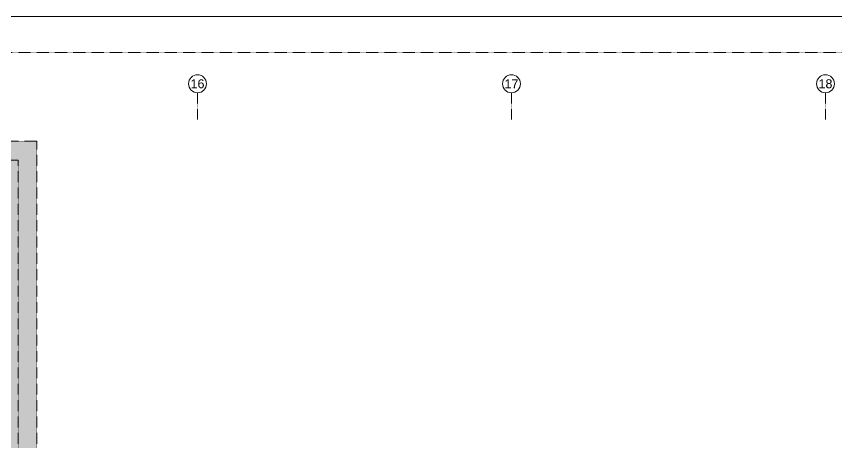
# Model space of a CAD drawing. Extents: x -1457 to 23780, y -2071 to 4205.
# Drawn here: x 14109 to 15937, y 3256 to 4205 of the extents above; entities that cross this region are included whole.
import ezdxf
from ezdxf.enums import TextEntityAlignment as Align

# ---------------------------------------------------------------- set-up
doc = ezdxf.new("R2010")
doc.units = 0
doc.header["$MEASUREMENT"] = 0
doc.linetypes.add('HIDDEN', pattern=[0.375, 0.25, -0.125])
doc.layers.get('0').update_dxf_attribs({"color": 9, "lineweight": 9})
doc.layers.add('40A', color=9, linetype='Continuous', lineweight=9)
doc.layers.add('M-TEFRIS2-015', color=129, linetype='Continuous', lineweight=9)
doc.styles.add('Arial', font='arial.ttf', dxfattribs={"height": 2.5})

# ---------------------------------------------------------------- blocks, each defined once
blk = doc.blocks.new('0_aks')
at = {"linetype": 'Continuous'}
blk.add_circle((0, 0), 2, dxfattribs=at)
at = {"style": 'Arial'}
blk.add_attdef('AKS', text='', height=2, dxfattribs=at).set_placement((0, 0), align=Align.MIDDLE_CENTER)

msp = doc.modelspace()

# ---------------------------------------------------------------- hatches: boundary and pattern name
at = {"layer": 'M-TEFRIS2-015', "linetype": 'HIDDEN', "lineweight": 0}
h = msp.add_hatch(color=256, dxfattribs=at)
h.dxf.hatch_style = 1
h.paths.add_polyline_path([(13077.5, 2865), (13010.5, 2865), (13010.5, 3927), (14154.5, 3927), (14154.5, 2865), (14087.5, 2865), (14087.5, 3860), (13077.5, 3860)])

# ---------------------------------------------------------------- linework, layer by layer
at = {"layer": '40A'}
msp.add_lwpolyline([(17835, 4205), (11890, 4205), (11890, 0), (17835, 0)], close=True, dxfattribs=at)
at = {"layer": 'M-TEFRIS2-015', "linetype": 'HIDDEN', "lineweight": 0}
msp.add_lwpolyline([(17295.1, 80), (11970, 80), (11970, 4125), (17295.1, 4125)], close=True, dxfattribs=at)
for points in [[(14512.5, 3975.2), (14512.5, 4035)], [(15212.5, 3975.2), (15212.5, 4035)], [(15912.5, 3975.2), (15912.5, 4035)], [(13012.5, 2865), (13010.5, 2865), (13010.5, 3927), (14154.5, 3927), (14154.5, 2867)], [(13052.5, 2867), (13052.5, 3270), (13052.5, 3885), (14112.5, 3885), (14112.5, 2867)]]:
    msp.add_lwpolyline(points, dxfattribs=at)

# ---------------------------------------------------------------- block references
at = {"layer": 'M-TEFRIS2-015', "linetype": 'HIDDEN', "lineweight": 0, "xscale": 10, "yscale": 10, "zscale": 10}
for p, values in [((14512.5, 4055), {'AKS': '16'}), ((15212.5, 4055), {'AKS': '17'}), ((15912.5, 4055), {'AKS': '18'})]:
    msp.add_blockref('0_aks', p, dxfattribs=at).add_auto_attribs(values)

doc.saveas('drawing.dxf')
